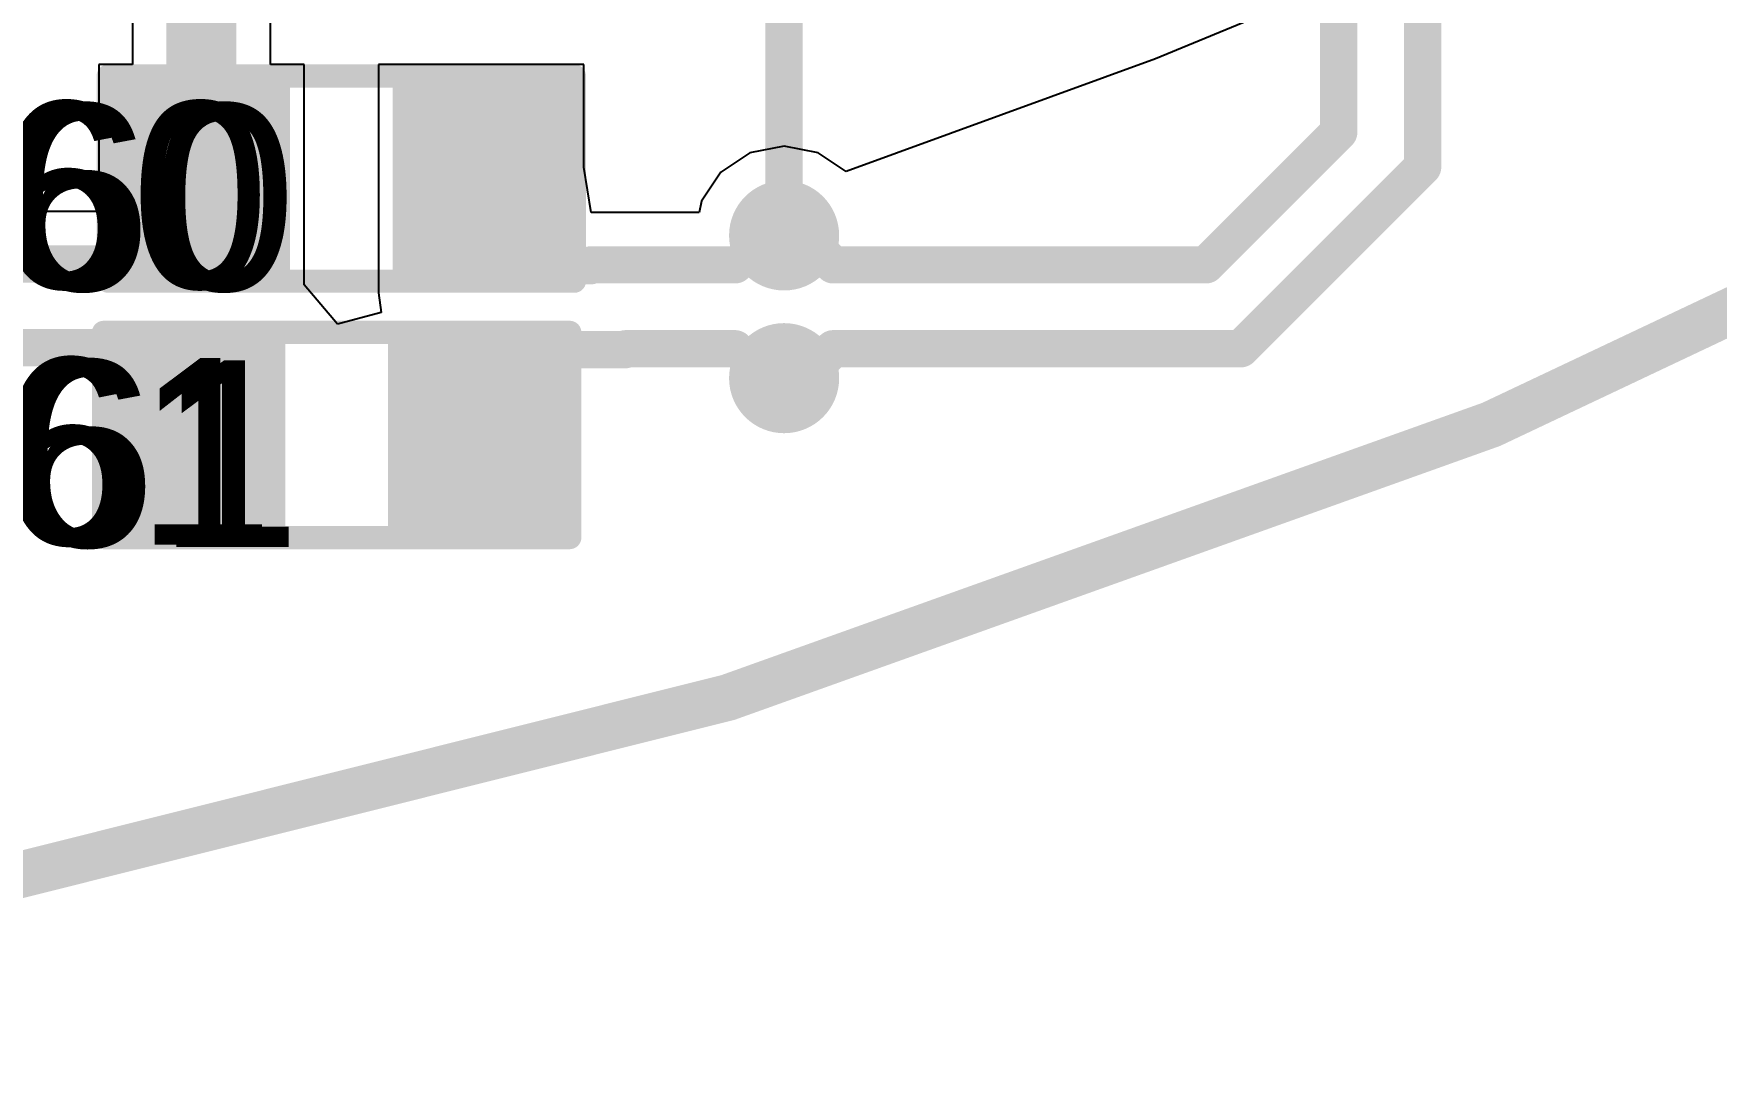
# Model space of a CAD drawing. Header units: millimetres. Extents: x -0.71 to 2.98, y -0.65 to 2.9.
# Drawn here: x 1.567 to 1.928, y -0.6496 to -0.4259 of the extents above; entities that cross this region are included whole.
import ezdxf

# ---------------------------------------------------------------- set-up
doc = ezdxf.new("R2010")
doc.units = ezdxf.units.MM
doc.header["$MEASUREMENT"] = 0
for name, color, linetype in [('BottomLayer', 5, 'Continuous'), ('BottomSolder', 6, 'Continuous'), ('Mechanical2', 216, 'Continuous'), ('TopLayer', 1, 'Continuous'), ('TopOverlay', 2, 'Continuous'), ('TopPaste', 8, 'Continuous'), ('TopSolder', 216, 'Continuous'), ('ViaHoleLayer', 16, 'Continuous')]:
    doc.layers.add(name, color=color, linetype=linetype)
doc.styles.add('Arial', font='', dxfattribs={"height": 0.2})
doc.styles.get('Arial').set_extended_font_data('Arial')

# ---------------------------------------------------------------- blocks, each defined once
blk = doc.blocks.new('SOLDER_BRIDGE_84')
at = {"layer": 'TopLayer'}
for points in [[(-0.045, -0.0175), (-0.045, 0.0175), (-0.015, 0.0175), (-0.015, -0.0175)], [(0.015, -0.0175), (0.015, 0.0175), (0.045, 0.0175), (0.045, -0.0175)]]:
    blk.add_hatch(color=1, dxfattribs=at).paths.add_polyline_path(points)
at = {"layer": 'TopPaste'}
for points in [[(-0.045, -0.0175), (-0.045, 0.0175), (-0.015, 0.0175), (-0.015, -0.0175)], [(0.015, -0.0175), (0.015, 0.0175), (0.045, 0.0175), (0.045, -0.0175)]]:
    blk.add_hatch(color=8, dxfattribs=at).paths.add_polyline_path(points)
at = {"layer": 'TopSolder'}
for points in [[(-0.049, -0.0215), (-0.049, 0.0215), (-0.011, 0.0215), (-0.011, -0.0215)], [(0.011, -0.0215), (0.011, 0.0215), (0.049, 0.0215), (0.049, -0.0215)]]:
    blk.add_hatch(color=216, dxfattribs=at).paths.add_polyline_path(points)
at = {"layer": 'TopOverlay', "const_width": 0.005}
for points in [[(-0.05, 0.022), (-0.05, -0.022)], [(0.05, 0.022), (-0.05, 0.022)], [(0.05, 0.022), (0.05, -0.022)], [(0.05, -0.022), (-0.05, -0.022)]]:
    blk.add_lwpolyline(points, dxfattribs=at)
at = {"layer": 'TopOverlay', "const_width": 0.0025}
for points in [[(-0.05125, 0.022, 1), (-0.04875, 0.022, 1)], [(-0.05125, 0.022, 1), (-0.04875, 0.022, 1)], [(0.04875, 0.022, 1), (0.05125, 0.022, 1)], [(0.04875, 0.022, 1), (0.05125, 0.022, 1)], [(-0.05125, -0.022, 1), (-0.04875, -0.022, 1)], [(-0.05125, -0.022, 1), (-0.04875, -0.022, 1)], [(0.04875, -0.022, 1), (0.05125, -0.022, 1)], [(0.04875, -0.022, 1), (0.05125, -0.022, 1)]]:
    blk.add_lwpolyline(points, format="xyb", close=True, dxfattribs=at)
at = {"layer": 'TopOverlay'}
blk.add_text('SB61', height=0.04, rotation=-180, dxfattribs=at).set_placement((0.144223, 0.023519))
blk = doc.blocks.new('SOLDER_BRIDGE_85')
at = {"layer": 'TopLayer'}
for points in [[(-0.045, -0.0175), (-0.045, 0.0175), (-0.015, 0.0175), (-0.015, -0.0175)], [(0.015, -0.0175), (0.015, 0.0175), (0.045, 0.0175), (0.045, -0.0175)]]:
    blk.add_hatch(color=1, dxfattribs=at).paths.add_polyline_path(points)
at = {"layer": 'TopPaste'}
for points in [[(-0.045, -0.0175), (-0.045, 0.0175), (-0.015, 0.0175), (-0.015, -0.0175)], [(0.015, -0.0175), (0.015, 0.0175), (0.045, 0.0175), (0.045, -0.0175)]]:
    blk.add_hatch(color=8, dxfattribs=at).paths.add_polyline_path(points)
at = {"layer": 'TopSolder'}
for points in [[(-0.049, -0.0215), (-0.049, 0.0215), (-0.011, 0.0215), (-0.011, -0.0215)], [(0.011, -0.0215), (0.011, 0.0215), (0.049, 0.0215), (0.049, -0.0215)]]:
    blk.add_hatch(color=216, dxfattribs=at).paths.add_polyline_path(points)
at = {"layer": 'TopOverlay', "const_width": 0.005}
for points in [[(-0.05, 0.022), (-0.05, -0.022)], [(0.05, 0.022), (-0.05, 0.022)], [(0.05, 0.022), (0.05, -0.022)], [(0.05, -0.022), (-0.05, -0.022)]]:
    blk.add_lwpolyline(points, dxfattribs=at)
at = {"layer": 'TopOverlay', "const_width": 0.0025}
for points in [[(-0.05125, 0.022, 1), (-0.04875, 0.022, 1)], [(-0.05125, 0.022, 1), (-0.04875, 0.022, 1)], [(0.04875, 0.022, 1), (0.05125, 0.022, 1)], [(0.04875, 0.022, 1), (0.05125, 0.022, 1)], [(-0.05125, -0.022, 1), (-0.04875, -0.022, 1)], [(-0.05125, -0.022, 1), (-0.04875, -0.022, 1)], [(0.04875, -0.022, 1), (0.05125, -0.022, 1)], [(0.04875, -0.022, 1), (0.05125, -0.022, 1)]]:
    blk.add_lwpolyline(points, format="xyb", close=True, dxfattribs=at)
at = {"layer": 'TopOverlay'}
blk.add_text('SB60', height=0.04, rotation=-180, dxfattribs=at).set_placement((0.146234, 0.023519))

msp = doc.modelspace()

# ---------------------------------------------------------------- hatches: boundary and pattern name
at = {"layer": 'BottomLayer'}
h = msp.add_hatch(color=5, dxfattribs=at)
edge = h.paths.add_edge_path()
edge.add_arc((1.728, -0.46919), 0.01181, 0, 360)
h = msp.add_hatch(color=5, dxfattribs=at)
edge = h.paths.add_edge_path()
edge.add_arc((1.728, -0.49981), 0.01181, 0, 360)
at = {"layer": 'BottomSolder'}
h = msp.add_hatch(color=6, dxfattribs=at)
edge = h.paths.add_edge_path()
edge.add_arc((1.728, -0.46919), 0.00791, 0, 360)
h = msp.add_hatch(color=6, dxfattribs=at)
edge = h.paths.add_edge_path()
edge.add_arc((1.728, -0.49981), 0.00791, 0, 360)
at = {"layer": 'TopLayer'}
h = msp.add_hatch(color=1, dxfattribs=at)
edge = h.paths.add_edge_path()
edge.add_arc((1.728, -0.46919), 0.01181, 0, 360)
h = msp.add_hatch(color=1, dxfattribs=at)
edge = h.paths.add_edge_path()
edge.add_arc((1.728, -0.49981), 0.01181, 0, 360)
at = {"layer": 'TopSolder'}
h = msp.add_hatch(color=216, dxfattribs=at)
edge = h.paths.add_edge_path()
edge.add_arc((1.728, -0.46919), 0.00791, 0, 360)
h = msp.add_hatch(color=216, dxfattribs=at)
edge = h.paths.add_edge_path()
edge.add_arc((1.728, -0.49981), 0.00791, 0, 360)
at = {"layer": 'ViaHoleLayer'}
h = msp.add_hatch(color=16, dxfattribs=at)
edge = h.paths.add_edge_path()
edge.add_arc((1.728, -0.46919), 0.00591, 0, 360)
h = msp.add_hatch(color=16, dxfattribs=at)
edge = h.paths.add_edge_path()
edge.add_arc((1.728, -0.49981), 0.00591, 0, 360)

# ---------------------------------------------------------------- linework, layer by layer
at = {"layer": 'BottomLayer', "const_width": 0.008}
for points in [[(1.728, -0.46919), (1.728, -0.132)], [(1.847, -0.447), (1.847, -0.338)], [(1.865, -0.45446), (1.865, -0.34546)], [(1.8185, -0.4755), (1.847, -0.447)], [(1.82596, -0.4935), (1.865, -0.45446)], [(1.728, -0.46919), (1.73223, -0.46919)], [(1.73223, -0.46919), (1.73854, -0.4755)], [(1.73854, -0.4755), (1.8185, -0.4755)], [(1.73223, -0.49981), (1.73854, -0.4935)], [(1.73854, -0.4935), (1.82596, -0.4935)], [(1.728, -0.49981), (1.73223, -0.49981)]]:
    msp.add_lwpolyline(points, dxfattribs=at)
at = {"layer": 'BottomLayer', "const_width": 0.004}
for points in [[(1.845, -0.447, 1), (1.849, -0.447, 1)], [(1.845, -0.447, 1), (1.849, -0.447, 1)], [(1.863, -0.45446, 1), (1.867, -0.45446, 1)], [(1.863, -0.45446, 1), (1.867, -0.45446, 1)], [(1.726, -0.46919, 1), (1.73, -0.46919, 1)], [(1.726, -0.46919, 1), (1.73, -0.46919, 1)], [(1.73023, -0.46919, 1), (1.73423, -0.46919, 1)], [(1.73023, -0.46919, 1), (1.73423, -0.46919, 1)], [(1.73654, -0.4755, 1), (1.74054, -0.4755, 1)], [(1.73654, -0.4755, 1), (1.74054, -0.4755, 1)], [(1.8165, -0.4755, 1), (1.8205, -0.4755, 1)], [(1.8165, -0.4755, 1), (1.8205, -0.4755, 1)], [(1.73654, -0.4935, 1), (1.74054, -0.4935, 1)], [(1.73654, -0.4935, 1), (1.74054, -0.4935, 1)], [(1.82396, -0.4935, 1), (1.82796, -0.4935, 1)], [(1.82396, -0.4935, 1), (1.82796, -0.4935, 1)], [(1.726, -0.49981, 1), (1.73, -0.49981, 1)], [(1.73023, -0.49981, 1), (1.73423, -0.49981, 1)], [(1.73023, -0.49981, 1), (1.73423, -0.49981, 1)]]:
    msp.add_lwpolyline(points, format="xyb", close=True, dxfattribs=at)
at = {"layer": 'Mechanical2', "const_width": 0.01}
msp.add_lwpolyline([(2.97335, 1.12706, 1), (-0.56996, 1.12706, 1)], format="xyb", close=True, dxfattribs=at)
at = {"layer": 'TopLayer'}
for p, q in [((1.87511, -0.40339), (1.80771, -0.4313)), ((1.58822, -0.42), (1.58822, -0.4325)), ((1.61778, -0.4325), (1.61778, -0.42)), ((1.58822, -0.4325), (1.581, -0.4325)), ((1.581, -0.4325), (1.581, -0.46408)), ((1.625, -0.4325), (1.61778, -0.4325)), ((1.625, -0.47978), (1.625, -0.4325)), ((1.685, -0.4325), (1.641, -0.4325)), ((1.641, -0.4325), (1.641, -0.4815)), ((1.685, -0.45455), (1.685, -0.4325)), ((1.80771, -0.4313), (1.74132, -0.45547)), ((1.728, -0.45001), (1.72066, -0.45147)), ((1.73534, -0.45147), (1.728, -0.45001)), ((1.6866, -0.46428), (1.685, -0.45455)), ((1.72066, -0.45147), (1.71444, -0.45563)), ((1.74132, -0.45547), (1.73534, -0.45147)), ((1.71444, -0.45563), (1.71028, -0.46185)), ((1.71028, -0.46185), (1.7098, -0.46428)), ((1.581, -0.46408), (1.01625, -0.46408)), ((1.7098, -0.46428), (1.6866, -0.46428)), ((1.6866, -0.46428), (1.6866, -0.46428)), ((1.63222, -0.4882), (1.625, -0.47978)), ((1.641, -0.4815), (1.641, -0.4815)), ((1.641, -0.4815), (1.64155, -0.4857)), ((1.64155, -0.4857), (1.63222, -0.4882))]:
    msp.add_line(p, q, dxfattribs=at)
for points, const_width in [([(1.603, -0.452), (1.603, -0.398)], 0.015), ([(1.592, -0.468), (1.603, -0.457)], 0.008), ([(1.663, -0.457), (1.674, -0.468)], 0.008), ([(1.592, -0.47061), (1.592, -0.468)], 0.008), ([(1.674, -0.47102), (1.674, -0.468)], 0.008), ([(1.58731, -0.47529), (1.592, -0.47061)], 0.008), ([(1.674, -0.47102), (1.67869, -0.47571)], 0.008), ([(1.01625, -0.47529), (1.58731, -0.47529)], 0.008), ([(1.67869, -0.47571), (1.6864, -0.47571)], 0.008), ([(1.6864, -0.47571), (1.6866, -0.4755)], 0.008), ([(1.6866, -0.4755), (1.71746, -0.4755)], 0.008), ([(1.02371, -0.49329), (1.58631, -0.49329)], 0.008), ([(1.58631, -0.49329), (1.591, -0.49798)], 0.008), ([(1.673, -0.49839), (1.67769, -0.49371)], 0.008), ([(1.67769, -0.49371), (1.69385, -0.49371)], 0.008), ([(1.69385, -0.49371), (1.69406, -0.4935)], 0.008), ([(1.69406, -0.4935), (1.71746, -0.4935)], 0.008), ([(1.591, -0.501), (1.591, -0.49798)], 0.008), ([(1.673, -0.501), (1.673, -0.49839)], 0.008), ([(1.591, -0.501), (1.602, -0.512)], 0.008), ([(1.662, -0.512), (1.673, -0.501)], 0.008)]:
    msp.add_lwpolyline(points, dxfattribs=dict(at, const_width=const_width))
for points, const_width in [([(1.59925, -0.452, 1), (1.60675, -0.452, 1)], 0.0075), ([(1.601, -0.457, 1), (1.605, -0.457, 1)], 0.004), ([(1.661, -0.457, 1), (1.665, -0.457, 1)], 0.004), ([(1.59, -0.468, 1), (1.594, -0.468, 1)], 0.004), ([(1.59, -0.468, 1), (1.594, -0.468, 1)], 0.004), ([(1.672, -0.468, 1), (1.676, -0.468, 1)], 0.004), ([(1.672, -0.468, 1), (1.676, -0.468, 1)], 0.004), ([(1.59, -0.47061, 1), (1.594, -0.47061, 1)], 0.004), ([(1.59, -0.47061, 1), (1.594, -0.47061, 1)], 0.004), ([(1.672, -0.47102, 1), (1.676, -0.47102, 1)], 0.004), ([(1.672, -0.47102, 1), (1.676, -0.47102, 1)], 0.004), ([(1.58531, -0.47529, 1), (1.58931, -0.47529, 1)], 0.004), ([(1.58531, -0.47529, 1), (1.58931, -0.47529, 1)], 0.004), ([(1.67669, -0.47571, 1), (1.68069, -0.47571, 1)], 0.004), ([(1.67669, -0.47571, 1), (1.68069, -0.47571, 1)], 0.004), ([(1.6844, -0.47571, 1), (1.6884, -0.47571, 1)], 0.004), ([(1.6844, -0.47571, 1), (1.6884, -0.47571, 1)], 0.004), ([(1.6846, -0.4755, 1), (1.6886, -0.4755, 1)], 0.004), ([(1.6846, -0.4755, 1), (1.6886, -0.4755, 1)], 0.004), ([(1.71546, -0.4755, 1), (1.71946, -0.4755, 1)], 0.004), ([(1.58431, -0.49329, 1), (1.58831, -0.49329, 1)], 0.004), ([(1.58431, -0.49329, 1), (1.58831, -0.49329, 1)], 0.004), ([(1.67569, -0.49371, 1), (1.67969, -0.49371, 1)], 0.004), ([(1.67569, -0.49371, 1), (1.67969, -0.49371, 1)], 0.004), ([(1.69185, -0.49371, 1), (1.69585, -0.49371, 1)], 0.004), ([(1.69185, -0.49371, 1), (1.69585, -0.49371, 1)], 0.004), ([(1.69206, -0.4935, 1), (1.69606, -0.4935, 1)], 0.004), ([(1.69206, -0.4935, 1), (1.69606, -0.4935, 1)], 0.004), ([(1.71546, -0.4935, 1), (1.71946, -0.4935, 1)], 0.004), ([(1.589, -0.49798, 1), (1.593, -0.49798, 1)], 0.004), ([(1.589, -0.49798, 1), (1.593, -0.49798, 1)], 0.004), ([(1.671, -0.49839, 1), (1.675, -0.49839, 1)], 0.004), ([(1.671, -0.49839, 1), (1.675, -0.49839, 1)], 0.004), ([(1.589, -0.501, 1), (1.593, -0.501, 1)], 0.004), ([(1.589, -0.501, 1), (1.593, -0.501, 1)], 0.004), ([(1.671, -0.501, 1), (1.675, -0.501, 1)], 0.004), ([(1.671, -0.501, 1), (1.675, -0.501, 1)], 0.004), ([(1.6, -0.512, 1), (1.604, -0.512, 1)], 0.004), ([(1.66, -0.512, 1), (1.664, -0.512, 1)], 0.004)]:
    msp.add_lwpolyline(points, format="xyb", close=True, dxfattribs=dict(at, const_width=const_width))

# ---------------------------------------------------------------- block references
at = {"rotation": 180}
for name, p in [('SOLDER_BRIDGE_85', (1.633, -0.457)), ('SOLDER_BRIDGE_84', (1.632, -0.512))]:
    msp.add_blockref(name, p, dxfattribs=at)

# ---------------------------------------------------------------- texts
at = {"layer": 'TopOverlay', "style": 'Arial'}
for s, p in [('SB60', (1.48677, -0.481)), ('SB61', (1.48778, -0.536))]:
    msp.add_text(s, height=0.04, dxfattribs=at).set_placement(p)

doc.saveas('drawing.dxf')
